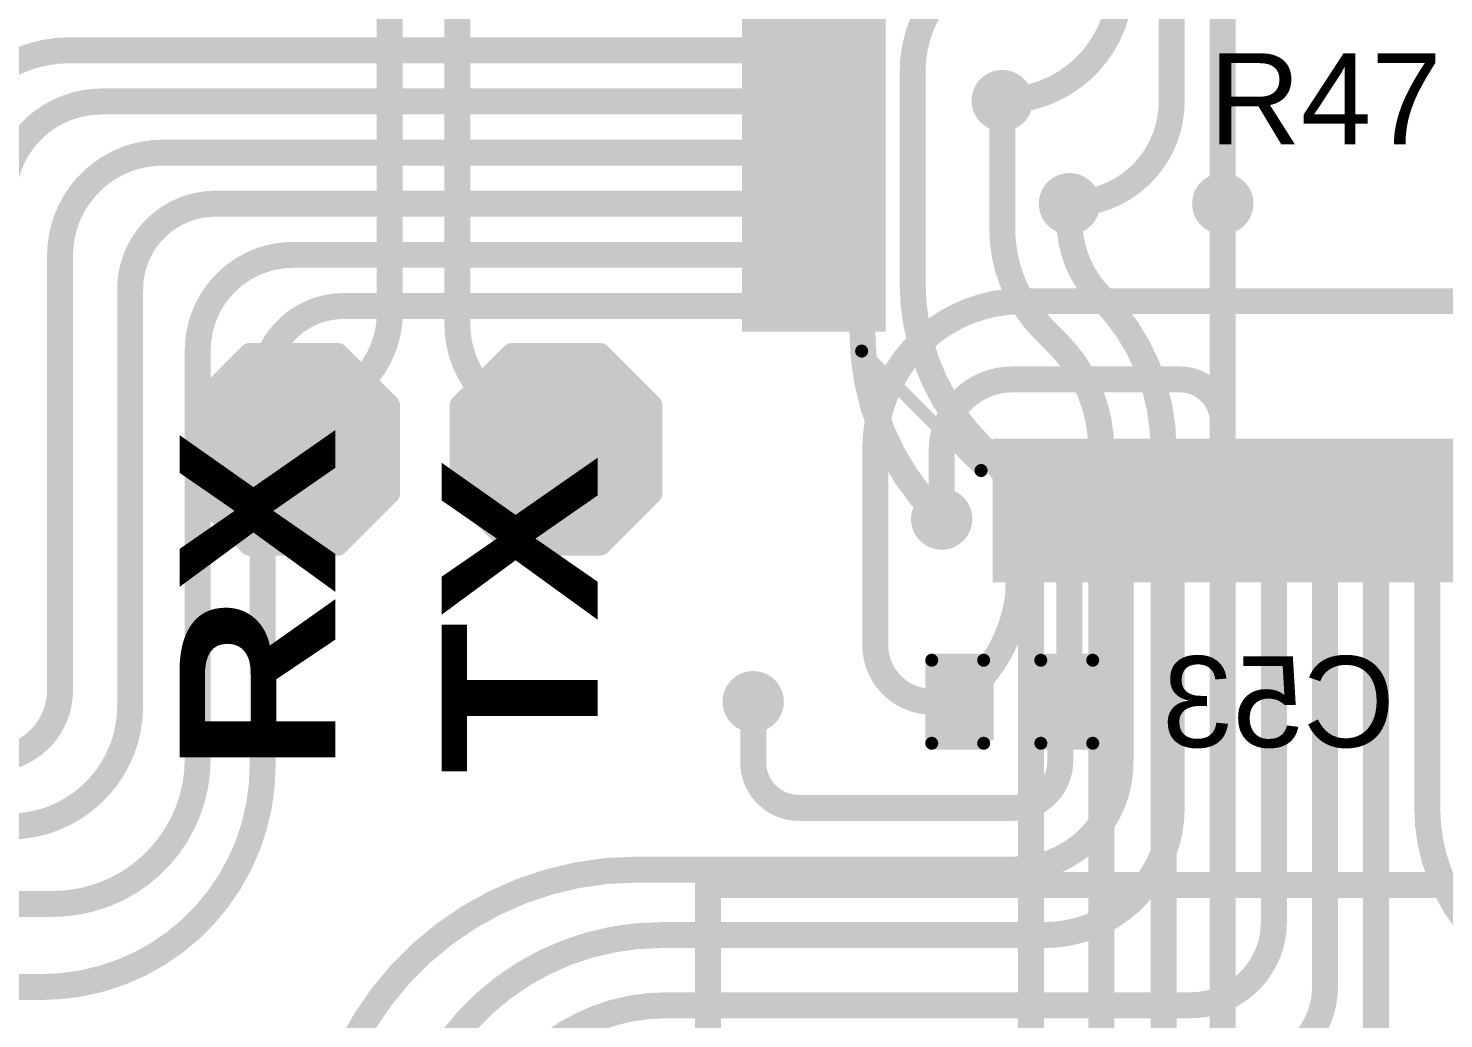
# Model space of a CAD drawing. Header units: inches. Extents: x 0 to 280, y 0 to 81.
# Drawn here: x 111.35 to 125.19, y 48.33 to 58.02 of the extents above; entities that cross this region are included whole.
import ezdxf

# ---------------------------------------------------------------- set-up
doc = ezdxf.new("R2010")
doc.units = ezdxf.units.IN
for name, color, linetype in [('Bottom Layer', 5, 'Continuous'), ('Bottom Overlay', 54, 'Continuous'), ('Bottom Paste', 16, 'Continuous'), ('Bottom Solder', 6, 'Continuous'), ('Top Layer', 1, 'Continuous'), ('Top Overlay', 2, 'Continuous'), ('Top Paste', 8, 'Continuous'), ('Top Solder', 216, 'Continuous'), ('Via Holes', 16, 'Continuous')]:
    doc.layers.add(name, color=color, linetype=linetype)
doc.styles.add('Arial', font='', dxfattribs={"height": 0.2})
doc.styles.add('Arial Black_Bold', font='', dxfattribs={"height": 0.2})
doc.styles.get('Arial').set_extended_font_data('Arial')
doc.styles.get('Arial Black_Bold').set_extended_font_data('Arial Black', bold=True)

# ---------------------------------------------------------------- blocks, each defined once
blk = doc.blocks.new('64_LQFP__10_10__B_1')
at = {"layer": 'Bottom Layer'}
for points in [[(-3.6, 6.35), (-3.6, 5.15), (-3.9, 5.15), (-3.9, 6.35)], [(-3.1, 6.35), (-3.1, 5.15), (-3.4, 5.15), (-3.4, 6.35)], [(-2.6, 6.35), (-2.6, 5.15), (-2.9, 5.15), (-2.9, 6.35)], [(-2.1, 6.35), (-2.1, 5.15), (-2.4, 5.15), (-2.4, 6.35)], [(-1.6, 6.35), (-1.6, 5.15), (-1.9, 5.15), (-1.9, 6.35)], [(-1.1, 6.35), (-1.1, 5.15), (-1.4, 5.15), (-1.4, 6.35)], [(-0.6, 6.35), (-0.6, 5.15), (-0.9, 5.15), (-0.9, 6.35)], [(-0.1, 6.35), (-0.1, 5.15), (-0.4, 5.15), (-0.4, 6.35)], [(0.4, 6.35), (0.4, 5.15), (0.1, 5.15), (0.1, 6.35)], [(0.9, 6.35), (0.9, 5.15), (0.6, 5.15), (0.6, 6.35)], [(1.4, 6.35), (1.4, 5.15), (1.1, 5.15), (1.1, 6.35)], [(1.9, 6.35), (1.9, 5.15), (1.6, 5.15), (1.6, 6.35)], [(2.4, 6.35), (2.4, 5.15), (2.1, 5.15), (2.1, 6.35)], [(2.9, 6.35), (2.9, 5.15), (2.6, 5.15), (2.6, 6.35)], [(3.4, 6.35), (3.4, 5.15), (3.1, 5.15), (3.1, 6.35)], [(3.9, 6.35), (3.9, 5.15), (3.6, 5.15), (3.6, 6.35)], [(-6.35, 3.9), (-5.15, 3.9), (-5.15, 3.6), (-6.35, 3.6)], [(5.15, 3.9), (6.35, 3.9), (6.35, 3.6), (5.15, 3.6)], [(-6.35, 3.4), (-5.15, 3.4), (-5.15, 3.1), (-6.35, 3.1)], [(5.15, 3.4), (6.35, 3.4), (6.35, 3.1), (5.15, 3.1)], [(-6.35, 2.9), (-5.15, 2.9), (-5.15, 2.6), (-6.35, 2.6)], [(5.15, 2.9), (6.35, 2.9), (6.35, 2.6), (5.15, 2.6)], [(-6.35, 2.4), (-5.15, 2.4), (-5.15, 2.1), (-6.35, 2.1)], [(5.15, 2.4), (6.35, 2.4), (6.35, 2.1), (5.15, 2.1)], [(-6.35, 1.9), (-5.15, 1.9), (-5.15, 1.6), (-6.35, 1.6)], [(5.15, 1.9), (6.35, 1.9), (6.35, 1.6), (5.15, 1.6)], [(-6.35, 1.4), (-5.15, 1.4), (-5.15, 1.1), (-6.35, 1.1)], [(5.15, 1.4), (6.35, 1.4), (6.35, 1.1), (5.15, 1.1)], [(-6.35, 0.9), (-5.15, 0.9), (-5.15, 0.6), (-6.35, 0.6)], [(5.15, 0.9), (6.35, 0.9), (6.35, 0.6), (5.15, 0.6)], [(-6.35, 0.4), (-5.15, 0.4), (-5.15, 0.1), (-6.35, 0.1)], [(5.15, 0.4), (6.35, 0.4), (6.35, 0.1), (5.15, 0.1)], [(-6.35, -0.1), (-5.15, -0.1), (-5.15, -0.4), (-6.35, -0.4)], [(5.15, -0.1), (6.35, -0.1), (6.35, -0.4), (5.15, -0.4)], [(-6.35, -0.6), (-5.15, -0.6), (-5.15, -0.9), (-6.35, -0.9)], [(5.15, -0.6), (6.35, -0.6), (6.35, -0.9), (5.15, -0.9)], [(-6.35, -1.1), (-5.15, -1.1), (-5.15, -1.4), (-6.35, -1.4)], [(5.15, -1.1), (6.35, -1.1), (6.35, -1.4), (5.15, -1.4)], [(-6.35, -1.6), (-5.15, -1.6), (-5.15, -1.9), (-6.35, -1.9)], [(5.15, -1.6), (6.35, -1.6), (6.35, -1.9), (5.15, -1.9)], [(-6.35, -2.1), (-5.15, -2.1), (-5.15, -2.4), (-6.35, -2.4)], [(5.15, -2.1), (6.35, -2.1), (6.35, -2.4), (5.15, -2.4)], [(-6.35, -2.6), (-5.15, -2.6), (-5.15, -2.9), (-6.35, -2.9)], [(5.15, -2.6), (6.35, -2.6), (6.35, -2.9), (5.15, -2.9)], [(-6.35, -3.1), (-5.15, -3.1), (-5.15, -3.4), (-6.35, -3.4)], [(5.15, -3.1), (6.35, -3.1), (6.35, -3.4), (5.15, -3.4)], [(-6.35, -3.6), (-5.15, -3.6), (-5.15, -3.9), (-6.35, -3.9)], [(5.15, -3.6), (6.35, -3.6), (6.35, -3.9), (5.15, -3.9)], [(-3.9, -6.35), (-3.9, -5.15), (-3.6, -5.15), (-3.6, -6.35)], [(-3.4, -6.35), (-3.4, -5.15), (-3.1, -5.15), (-3.1, -6.35)], [(-2.9, -6.35), (-2.9, -5.15), (-2.6, -5.15), (-2.6, -6.35)], [(-2.4, -6.35), (-2.4, -5.15), (-2.1, -5.15), (-2.1, -6.35)], [(-1.9, -6.35), (-1.9, -5.15), (-1.6, -5.15), (-1.6, -6.35)], [(-1.4, -6.35), (-1.4, -5.15), (-1.1, -5.15), (-1.1, -6.35)], [(-0.9, -6.35), (-0.9, -5.15), (-0.6, -5.15), (-0.6, -6.35)], [(-0.4, -6.35), (-0.4, -5.15), (-0.1, -5.15), (-0.1, -6.35)], [(0.1, -6.35), (0.1, -5.15), (0.4, -5.15), (0.4, -6.35)], [(0.6, -6.35), (0.6, -5.15), (0.9, -5.15), (0.9, -6.35)], [(1.1, -6.35), (1.1, -5.15), (1.4, -5.15), (1.4, -6.35)], [(1.6, -6.35), (1.6, -5.15), (1.9, -5.15), (1.9, -6.35)], [(2.1, -6.35), (2.1, -5.15), (2.4, -5.15), (2.4, -6.35)], [(2.6, -6.35), (2.6, -5.15), (2.9, -5.15), (2.9, -6.35)], [(3.1, -6.35), (3.1, -5.15), (3.4, -5.15), (3.4, -6.35)], [(3.6, -6.35), (3.6, -5.15), (3.9, -5.15), (3.9, -6.35)]]:
    blk.add_hatch(color=5, dxfattribs=at).paths.add_polyline_path(points)
at = {"layer": 'Bottom Overlay'}
blk.add_hatch(color=54, dxfattribs=at).paths.add_polyline_path([(-5.055, -3.962), (-4.75, -3.962), (-4.75, -3.531), (-5.055, -3.531)])
at = {"layer": 'Bottom Paste'}
for points in [[(-3.6, 6.35), (-3.6, 5.15), (-3.9, 5.15), (-3.9, 6.35)], [(-3.1, 6.35), (-3.1, 5.15), (-3.4, 5.15), (-3.4, 6.35)], [(-2.6, 6.35), (-2.6, 5.15), (-2.9, 5.15), (-2.9, 6.35)], [(-2.1, 6.35), (-2.1, 5.15), (-2.4, 5.15), (-2.4, 6.35)], [(-1.6, 6.35), (-1.6, 5.15), (-1.9, 5.15), (-1.9, 6.35)], [(-1.1, 6.35), (-1.1, 5.15), (-1.4, 5.15), (-1.4, 6.35)], [(-0.6, 6.35), (-0.6, 5.15), (-0.9, 5.15), (-0.9, 6.35)], [(-0.1, 6.35), (-0.1, 5.15), (-0.4, 5.15), (-0.4, 6.35)], [(0.4, 6.35), (0.4, 5.15), (0.1, 5.15), (0.1, 6.35)], [(0.9, 6.35), (0.9, 5.15), (0.6, 5.15), (0.6, 6.35)], [(1.4, 6.35), (1.4, 5.15), (1.1, 5.15), (1.1, 6.35)], [(1.9, 6.35), (1.9, 5.15), (1.6, 5.15), (1.6, 6.35)], [(2.4, 6.35), (2.4, 5.15), (2.1, 5.15), (2.1, 6.35)], [(2.9, 6.35), (2.9, 5.15), (2.6, 5.15), (2.6, 6.35)], [(3.4, 6.35), (3.4, 5.15), (3.1, 5.15), (3.1, 6.35)], [(3.9, 6.35), (3.9, 5.15), (3.6, 5.15), (3.6, 6.35)], [(-6.35, 3.9), (-5.15, 3.9), (-5.15, 3.6), (-6.35, 3.6)], [(5.15, 3.9), (6.35, 3.9), (6.35, 3.6), (5.15, 3.6)], [(-6.35, 3.4), (-5.15, 3.4), (-5.15, 3.1), (-6.35, 3.1)], [(5.15, 3.4), (6.35, 3.4), (6.35, 3.1), (5.15, 3.1)], [(-6.35, 2.9), (-5.15, 2.9), (-5.15, 2.6), (-6.35, 2.6)], [(5.15, 2.9), (6.35, 2.9), (6.35, 2.6), (5.15, 2.6)], [(-6.35, 2.4), (-5.15, 2.4), (-5.15, 2.1), (-6.35, 2.1)], [(5.15, 2.4), (6.35, 2.4), (6.35, 2.1), (5.15, 2.1)], [(-6.35, 1.9), (-5.15, 1.9), (-5.15, 1.6), (-6.35, 1.6)], [(5.15, 1.9), (6.35, 1.9), (6.35, 1.6), (5.15, 1.6)], [(-6.35, 1.4), (-5.15, 1.4), (-5.15, 1.1), (-6.35, 1.1)], [(5.15, 1.4), (6.35, 1.4), (6.35, 1.1), (5.15, 1.1)], [(-6.35, 0.9), (-5.15, 0.9), (-5.15, 0.6), (-6.35, 0.6)], [(5.15, 0.9), (6.35, 0.9), (6.35, 0.6), (5.15, 0.6)], [(-6.35, 0.4), (-5.15, 0.4), (-5.15, 0.1), (-6.35, 0.1)], [(5.15, 0.4), (6.35, 0.4), (6.35, 0.1), (5.15, 0.1)], [(-6.35, -0.1), (-5.15, -0.1), (-5.15, -0.4), (-6.35, -0.4)], [(5.15, -0.1), (6.35, -0.1), (6.35, -0.4), (5.15, -0.4)], [(-6.35, -0.6), (-5.15, -0.6), (-5.15, -0.9), (-6.35, -0.9)], [(5.15, -0.6), (6.35, -0.6), (6.35, -0.9), (5.15, -0.9)], [(-6.35, -1.1), (-5.15, -1.1), (-5.15, -1.4), (-6.35, -1.4)], [(5.15, -1.1), (6.35, -1.1), (6.35, -1.4), (5.15, -1.4)], [(-6.35, -1.6), (-5.15, -1.6), (-5.15, -1.9), (-6.35, -1.9)], [(5.15, -1.6), (6.35, -1.6), (6.35, -1.9), (5.15, -1.9)], [(-6.35, -2.1), (-5.15, -2.1), (-5.15, -2.4), (-6.35, -2.4)], [(5.15, -2.1), (6.35, -2.1), (6.35, -2.4), (5.15, -2.4)], [(-6.35, -2.6), (-5.15, -2.6), (-5.15, -2.9), (-6.35, -2.9)], [(5.15, -2.6), (6.35, -2.6), (6.35, -2.9), (5.15, -2.9)], [(-6.35, -3.1), (-5.15, -3.1), (-5.15, -3.4), (-6.35, -3.4)], [(5.15, -3.1), (6.35, -3.1), (6.35, -3.4), (5.15, -3.4)], [(-6.35, -3.6), (-5.15, -3.6), (-5.15, -3.9), (-6.35, -3.9)], [(5.15, -3.6), (6.35, -3.6), (6.35, -3.9), (5.15, -3.9)], [(-3.9, -6.35), (-3.9, -5.15), (-3.6, -5.15), (-3.6, -6.35)], [(-3.4, -6.35), (-3.4, -5.15), (-3.1, -5.15), (-3.1, -6.35)], [(-2.9, -6.35), (-2.9, -5.15), (-2.6, -5.15), (-2.6, -6.35)], [(-2.4, -6.35), (-2.4, -5.15), (-2.1, -5.15), (-2.1, -6.35)], [(-1.9, -6.35), (-1.9, -5.15), (-1.6, -5.15), (-1.6, -6.35)], [(-1.4, -6.35), (-1.4, -5.15), (-1.1, -5.15), (-1.1, -6.35)], [(-0.9, -6.35), (-0.9, -5.15), (-0.6, -5.15), (-0.6, -6.35)], [(-0.4, -6.35), (-0.4, -5.15), (-0.1, -5.15), (-0.1, -6.35)], [(0.1, -6.35), (0.1, -5.15), (0.4, -5.15), (0.4, -6.35)], [(0.6, -6.35), (0.6, -5.15), (0.9, -5.15), (0.9, -6.35)], [(1.1, -6.35), (1.1, -5.15), (1.4, -5.15), (1.4, -6.35)], [(1.6, -6.35), (1.6, -5.15), (1.9, -5.15), (1.9, -6.35)], [(2.1, -6.35), (2.1, -5.15), (2.4, -5.15), (2.4, -6.35)], [(2.6, -6.35), (2.6, -5.15), (2.9, -5.15), (2.9, -6.35)], [(3.1, -6.35), (3.1, -5.15), (3.4, -5.15), (3.4, -6.35)], [(3.6, -6.35), (3.6, -5.15), (3.9, -5.15), (3.9, -6.35)]]:
    blk.add_hatch(color=16, dxfattribs=at).paths.add_polyline_path(points)
at = {"layer": 'Bottom Solder'}
for points in [[(-3.498, 6.452), (-3.498, 5.048), (-4.002, 5.048), (-4.002, 6.452)], [(-2.998, 6.452), (-2.998, 5.048), (-3.502, 5.048), (-3.502, 6.452)], [(-2.498, 6.452), (-2.498, 5.048), (-3.002, 5.048), (-3.002, 6.452)], [(-1.998, 6.452), (-1.998, 5.048), (-2.502, 5.048), (-2.502, 6.452)], [(-1.498, 6.452), (-1.498, 5.048), (-2.002, 5.048), (-2.002, 6.452)], [(-0.998, 6.452), (-0.998, 5.048), (-1.502, 5.048), (-1.502, 6.452)], [(-0.498, 6.452), (-0.498, 5.048), (-1.002, 5.048), (-1.002, 6.452)], [(0.002, 6.452), (0.002, 5.048), (-0.502, 5.048), (-0.502, 6.452)], [(0.502, 6.452), (0.502, 5.048), (-0.002, 5.048), (-0.002, 6.452)], [(1.002, 6.452), (1.002, 5.048), (0.498, 5.048), (0.498, 6.452)], [(1.502, 6.452), (1.502, 5.048), (0.998, 5.048), (0.998, 6.452)], [(2.002, 6.452), (2.002, 5.048), (1.498, 5.048), (1.498, 6.452)], [(2.502, 6.452), (2.502, 5.048), (1.998, 5.048), (1.998, 6.452)], [(3.002, 6.452), (3.002, 5.048), (2.498, 5.048), (2.498, 6.452)], [(3.502, 6.452), (3.502, 5.048), (2.998, 5.048), (2.998, 6.452)], [(4.002, 6.452), (4.002, 5.048), (3.498, 5.048), (3.498, 6.452)], [(-6.452, 4.002), (-5.048, 4.002), (-5.048, 3.498), (-6.452, 3.498)], [(5.048, 4.002), (6.452, 4.002), (6.452, 3.498), (5.048, 3.498)], [(-6.452, 3.502), (-5.048, 3.502), (-5.048, 2.998), (-6.452, 2.998)], [(5.048, 3.502), (6.452, 3.502), (6.452, 2.998), (5.048, 2.998)], [(-6.452, 3.002), (-5.048, 3.002), (-5.048, 2.498), (-6.452, 2.498)], [(5.048, 3.002), (6.452, 3.002), (6.452, 2.498), (5.048, 2.498)], [(-6.452, 2.502), (-5.048, 2.502), (-5.048, 1.998), (-6.452, 1.998)], [(5.048, 2.502), (6.452, 2.502), (6.452, 1.998), (5.048, 1.998)], [(-6.452, 2.002), (-5.048, 2.002), (-5.048, 1.498), (-6.452, 1.498)], [(5.048, 2.002), (6.452, 2.002), (6.452, 1.498), (5.048, 1.498)], [(-6.452, 1.502), (-5.048, 1.502), (-5.048, 0.998), (-6.452, 0.998)], [(5.048, 1.502), (6.452, 1.502), (6.452, 0.998), (5.048, 0.998)], [(-6.452, 1.002), (-5.048, 1.002), (-5.048, 0.498), (-6.452, 0.498)], [(5.048, 1.002), (6.452, 1.002), (6.452, 0.498), (5.048, 0.498)], [(-6.452, 0.502), (-5.048, 0.502), (-5.048, -0.002), (-6.452, -0.002)], [(5.048, 0.502), (6.452, 0.502), (6.452, -0.002), (5.048, -0.002)], [(-6.452, 0.002), (-5.048, 0.002), (-5.048, -0.502), (-6.452, -0.502)], [(5.048, 0.002), (6.452, 0.002), (6.452, -0.502), (5.048, -0.502)], [(-6.452, -0.498), (-5.048, -0.498), (-5.048, -1.002), (-6.452, -1.002)], [(5.048, -0.498), (6.452, -0.498), (6.452, -1.002), (5.048, -1.002)], [(-6.452, -0.998), (-5.048, -0.998), (-5.048, -1.502), (-6.452, -1.502)], [(5.048, -0.998), (6.452, -0.998), (6.452, -1.502), (5.048, -1.502)], [(-6.452, -1.498), (-5.048, -1.498), (-5.048, -2.002), (-6.452, -2.002)], [(5.048, -1.498), (6.452, -1.498), (6.452, -2.002), (5.048, -2.002)], [(-6.452, -1.998), (-5.048, -1.998), (-5.048, -2.502), (-6.452, -2.502)], [(5.048, -1.998), (6.452, -1.998), (6.452, -2.502), (5.048, -2.502)], [(-6.452, -2.498), (-5.048, -2.498), (-5.048, -3.002), (-6.452, -3.002)], [(5.048, -2.498), (6.452, -2.498), (6.452, -3.002), (5.048, -3.002)], [(-6.452, -2.998), (-5.048, -2.998), (-5.048, -3.502), (-6.452, -3.502)], [(5.048, -2.998), (6.452, -2.998), (6.452, -3.502), (5.048, -3.502)], [(-6.452, -3.498), (-5.048, -3.498), (-5.048, -4.002), (-6.452, -4.002)], [(5.048, -3.498), (6.452, -3.498), (6.452, -4.002), (5.048, -4.002)], [(-4.002, -6.452), (-4.002, -5.048), (-3.498, -5.048), (-3.498, -6.452)], [(-3.502, -6.452), (-3.502, -5.048), (-2.998, -5.048), (-2.998, -6.452)], [(-3.002, -6.452), (-3.002, -5.048), (-2.498, -5.048), (-2.498, -6.452)], [(-2.502, -6.452), (-2.502, -5.048), (-1.998, -5.048), (-1.998, -6.452)], [(-2.002, -6.452), (-2.002, -5.048), (-1.498, -5.048), (-1.498, -6.452)], [(-1.502, -6.452), (-1.502, -5.048), (-0.998, -5.048), (-0.998, -6.452)], [(-1.002, -6.452), (-1.002, -5.048), (-0.498, -5.048), (-0.498, -6.452)], [(-0.502, -6.452), (-0.502, -5.048), (0.002, -5.048), (0.002, -6.452)], [(-0.002, -6.452), (-0.002, -5.048), (0.502, -5.048), (0.502, -6.452)], [(0.498, -6.452), (0.498, -5.048), (1.002, -5.048), (1.002, -6.452)], [(0.998, -6.452), (0.998, -5.048), (1.502, -5.048), (1.502, -6.452)], [(1.498, -6.452), (1.498, -5.048), (2.002, -5.048), (2.002, -6.452)], [(1.998, -6.452), (1.998, -5.048), (2.502, -5.048), (2.502, -6.452)], [(2.498, -6.452), (2.498, -5.048), (3.002, -5.048), (3.002, -6.452)], [(2.998, -6.452), (2.998, -5.048), (3.502, -5.048), (3.502, -6.452)], [(3.498, -6.452), (3.498, -5.048), (4.002, -5.048), (4.002, -6.452)]]:
    blk.add_hatch(color=6, dxfattribs=at).paths.add_polyline_path(points)
at = {"layer": 'Bottom Overlay', "const_width": 0.127}
for points in [[(-4.115, 5.359), (-5.283, 4.191)], [(5.283, 4.191), (4.115, 5.359)], [(-6.629, -3.632), (-6.629, -3.886)], [(-6.502, -3.759), (-6.629, -3.632)], [(-6.502, -3.759), (-6.629, -3.886)], [(-4.115, -5.359), (-5.283, -4.191)], [(5.283, -4.191), (4.115, -5.359)]]:
    blk.add_lwpolyline(points, dxfattribs=at)
at = {"layer": 'Bottom Overlay', "const_width": 0.0635}
for points in [[(-4.147, 5.359, 1), (-4.083, 5.359, 1)], [(4.083, 5.359, 1), (4.147, 5.359, 1)], [(-5.315, 4.191, 1), (-5.251, 4.191, 1)], [(5.251, 4.191, 1), (5.315, 4.191, 1)], [(-6.661, -3.632, 1), (-6.598, -3.632, 1)], [(-6.661, -3.632, 1), (-6.598, -3.632, 1)], [(-6.534, -3.759, 1), (-6.471, -3.759, 1)], [(-6.534, -3.759, 1), (-6.471, -3.759, 1)], [(-6.661, -3.886, 1), (-6.598, -3.886, 1)], [(-6.661, -3.886, 1), (-6.598, -3.886, 1)], [(-5.315, -4.191, 1), (-5.251, -4.191, 1)], [(5.251, -4.191, 1), (5.315, -4.191, 1)], [(-4.147, -5.359, 1), (-4.083, -5.359, 1)], [(4.083, -5.359, 1), (4.147, -5.359, 1)]]:
    blk.add_lwpolyline(points, format="xyb", close=True, dxfattribs=at)
blk = doc.blocks.new('T__________109')
at = {"layer": 'Top Layer'}
blk.add_hatch(color=1, dxfattribs=at).paths.add_polyline_path([(0.381, 0.762), (-0.381, 0.762), (-0.762, 0.381), (-0.762, -0.381), (-0.381, -0.762), (0.381, -0.762), (0.762, -0.381), (0.762, 0.381)])
at = {"layer": 'Top Paste'}
blk.add_hatch(color=8, dxfattribs=at).paths.add_polyline_path([(0.381, 0.762), (-0.381, 0.762), (-0.762, 0.381), (-0.762, -0.381), (-0.381, -0.762), (0.381, -0.762), (0.762, -0.381), (0.762, 0.381)])
at = {"layer": 'Top Solder'}
blk.add_hatch(color=216, dxfattribs=at).paths.add_polyline_path([(0.432, 0.864), (-0.432, 0.864), (-0.864, 0.432), (-0.864, -0.432), (-0.432, -0.864), (0.432, -0.864), (0.864, -0.432), (0.864, 0.432)])
at = {"layer": 'Top Overlay', "const_width": 0.2}
for points in [[(-0.432, 0.94), (-0.94, 0.432)], [(-0.432, 0.94), (0.432, 0.94)], [(0.432, 0.94), (0.94, 0.432)], [(-0.94, 0.432), (-0.94, -0.432)], [(0.94, 0.432), (0.94, -0.432)], [(-0.94, -0.432), (-0.432, -0.94)], [(0.94, -0.432), (0.432, -0.94)], [(-0.432, -0.94), (0.432, -0.94)]]:
    blk.add_lwpolyline(points, dxfattribs=at)
at = {"layer": 'Top Overlay', "const_width": 0.1}
for points in [[(-0.482, 0.94, 1), (-0.382, 0.94, 1)], [(-0.482, 0.94, 1), (-0.382, 0.94, 1)], [(0.382, 0.94, 1), (0.482, 0.94, 1)], [(0.382, 0.94, 1), (0.482, 0.94, 1)], [(-0.99, 0.432, 1), (-0.89, 0.432, 1)], [(-0.99, 0.432, 1), (-0.89, 0.432, 1)], [(0.89, 0.432, 1), (0.99, 0.432, 1)], [(0.89, 0.432, 1), (0.99, 0.432, 1)], [(-0.99, -0.432, 1), (-0.89, -0.432, 1)], [(-0.99, -0.432, 1), (-0.89, -0.432, 1)], [(0.89, -0.432, 1), (0.99, -0.432, 1)], [(0.89, -0.432, 1), (0.99, -0.432, 1)], [(-0.482, -0.94, 1), (-0.382, -0.94, 1)], [(-0.482, -0.94, 1), (-0.382, -0.94, 1)], [(0.382, -0.94, 1), (0.482, -0.94, 1)], [(0.382, -0.94, 1), (0.482, -0.94, 1)]]:
    blk.add_lwpolyline(points, format="xyb", close=True, dxfattribs=at)
blk = doc.blocks.new('T__________110')
at = {"layer": 'Top Layer'}
blk.add_hatch(color=1, dxfattribs=at).paths.add_polyline_path([(0.381, 0.762), (-0.381, 0.762), (-0.762, 0.381), (-0.762, -0.381), (-0.381, -0.762), (0.381, -0.762), (0.762, -0.381), (0.762, 0.381)])
at = {"layer": 'Top Paste'}
blk.add_hatch(color=8, dxfattribs=at).paths.add_polyline_path([(0.381, 0.762), (-0.381, 0.762), (-0.762, 0.381), (-0.762, -0.381), (-0.381, -0.762), (0.381, -0.762), (0.762, -0.381), (0.762, 0.381)])
at = {"layer": 'Top Solder'}
blk.add_hatch(color=216, dxfattribs=at).paths.add_polyline_path([(0.432, 0.864), (-0.432, 0.864), (-0.864, 0.432), (-0.864, -0.432), (-0.432, -0.864), (0.432, -0.864), (0.864, -0.432), (0.864, 0.432)])
at = {"layer": 'Top Overlay', "const_width": 0.2}
for points in [[(-0.432, 0.94), (-0.94, 0.432)], [(-0.432, 0.94), (0.432, 0.94)], [(0.432, 0.94), (0.94, 0.432)], [(-0.94, 0.432), (-0.94, -0.432)], [(0.94, 0.432), (0.94, -0.432)], [(-0.94, -0.432), (-0.432, -0.94)], [(0.94, -0.432), (0.432, -0.94)], [(-0.432, -0.94), (0.432, -0.94)]]:
    blk.add_lwpolyline(points, dxfattribs=at)
at = {"layer": 'Top Overlay', "const_width": 0.1}
for points in [[(-0.482, 0.94, 1), (-0.382, 0.94, 1)], [(-0.482, 0.94, 1), (-0.382, 0.94, 1)], [(0.382, 0.94, 1), (0.482, 0.94, 1)], [(0.382, 0.94, 1), (0.482, 0.94, 1)], [(-0.99, 0.432, 1), (-0.89, 0.432, 1)], [(-0.99, 0.432, 1), (-0.89, 0.432, 1)], [(0.89, 0.432, 1), (0.99, 0.432, 1)], [(0.89, 0.432, 1), (0.99, 0.432, 1)], [(-0.99, -0.432, 1), (-0.89, -0.432, 1)], [(-0.99, -0.432, 1), (-0.89, -0.432, 1)], [(0.89, -0.432, 1), (0.99, -0.432, 1)], [(0.89, -0.432, 1), (0.99, -0.432, 1)], [(-0.482, -0.94, 1), (-0.382, -0.94, 1)], [(-0.482, -0.94, 1), (-0.382, -0.94, 1)], [(0.382, -0.94, 1), (0.482, -0.94, 1)], [(0.382, -0.94, 1), (0.482, -0.94, 1)]]:
    blk.add_lwpolyline(points, format="xyb", close=True, dxfattribs=at)
blk = doc.blocks.new('____0402_B_124')
at = {"layer": 'Bottom Layer'}
for points in [[(-0.241, 0.317), (-0.241, -0.318), (-0.699, -0.318), (-0.699, 0.317)], [(0.699, 0.317), (0.699, -0.318), (0.241, -0.318), (0.241, 0.317)]]:
    blk.add_hatch(color=5, dxfattribs=at).paths.add_polyline_path(points)
at = {"layer": 'Bottom Paste'}
for points in [[(-0.241, 0.317), (-0.241, -0.318), (-0.699, -0.318), (-0.699, 0.317)], [(0.699, 0.317), (0.699, -0.318), (0.241, -0.318), (0.241, 0.317)]]:
    blk.add_hatch(color=16, dxfattribs=at).paths.add_polyline_path(points)
at = {"layer": 'Bottom Solder'}
for points in [[(-0.181, 0.377), (-0.181, -0.377), (-0.758, -0.377), (-0.758, 0.377)], [(0.758, 0.377), (0.758, -0.377), (0.181, -0.377), (0.181, 0.377)]]:
    blk.add_hatch(color=6, dxfattribs=at).paths.add_polyline_path(points)
at = {"layer": 'Bottom Overlay', "const_width": 0.127}
for points in [[(-0.787, -0.406), (-0.787, 0.406)], [(-0.787, 0.406), (-0.279, 0.406)], [(0.279, 0.406), (0.787, 0.406)], [(0.787, -0.406), (0.787, 0.406)], [(-0.787, -0.406), (-0.279, -0.406)], [(0.279, -0.406), (0.787, -0.406)]]:
    blk.add_lwpolyline(points, dxfattribs=at)
at = {"layer": 'Bottom Overlay', "const_width": 0.0635}
for points in [[(-0.819, 0.406, 1), (-0.756, 0.406, 1)], [(-0.819, 0.406, 1), (-0.756, 0.406, 1)], [(-0.311, 0.406, 1), (-0.248, 0.406, 1)], [(0.248, 0.406, 1), (0.311, 0.406, 1)], [(0.756, 0.406, 1), (0.819, 0.406, 1)], [(0.756, 0.406, 1), (0.819, 0.406, 1)], [(-0.819, -0.406, 1), (-0.756, -0.406, 1)], [(-0.819, -0.406, 1), (-0.756, -0.406, 1)], [(-0.311, -0.406, 1), (-0.248, -0.406, 1)], [(0.248, -0.406, 1), (0.311, -0.406, 1)], [(0.756, -0.406, 1), (0.819, -0.406, 1)], [(0.756, -0.406, 1), (0.819, -0.406, 1)]]:
    blk.add_lwpolyline(points, format="xyb", close=True, dxfattribs=at)

msp = doc.modelspace()

# ---------------------------------------------------------------- hatches: boundary and pattern name
at = {"layer": 'Bottom Layer'}
h = msp.add_hatch(color=5, dxfattribs=at)
edge = h.paths.add_edge_path()
edge.add_arc((120.875, 57.309), 0.3, 0, 360)
h = msp.add_hatch(color=5, dxfattribs=at)
edge = h.paths.add_edge_path()
edge.add_arc((121.533, 56.301), 0.3, 0, 360)
h = msp.add_hatch(color=5, dxfattribs=at)
edge = h.paths.add_edge_path()
edge.add_arc((123.033, 56.301), 0.3, 0, 360)
h = msp.add_hatch(color=5, dxfattribs=at)
edge = h.paths.add_edge_path()
edge.add_arc((120.283, 53.218), 0.3, 0, 360)
h = msp.add_hatch(color=5, dxfattribs=at)
edge = h.paths.add_edge_path()
edge.add_arc((118.439, 51.431), 0.3, 0, 360)
at = {"layer": 'Top Layer'}
h = msp.add_hatch(color=1, dxfattribs=at)
edge = h.paths.add_edge_path()
edge.add_arc((120.875, 57.309), 0.3, 0, 360)
h = msp.add_hatch(color=1, dxfattribs=at)
edge = h.paths.add_edge_path()
edge.add_arc((121.533, 56.301), 0.3, 0, 360)
h = msp.add_hatch(color=1, dxfattribs=at)
edge = h.paths.add_edge_path()
edge.add_arc((123.033, 56.301), 0.3, 0, 360)
h = msp.add_hatch(color=1, dxfattribs=at)
edge = h.paths.add_edge_path()
edge.add_arc((120.283, 53.218), 0.3, 0, 360)
h = msp.add_hatch(color=1, dxfattribs=at)
edge = h.paths.add_edge_path()
edge.add_arc((118.439, 51.431), 0.3, 0, 360)
at = {"layer": 'Via Holes'}
h = msp.add_hatch(color=7, dxfattribs=at)
edge = h.paths.add_edge_path()
edge.add_arc((120.875, 57.309), 0.15, 0, 360)
h = msp.add_hatch(color=7, dxfattribs=at)
edge = h.paths.add_edge_path()
edge.add_arc((121.533, 56.301), 0.15, 0, 360)
h = msp.add_hatch(color=7, dxfattribs=at)
edge = h.paths.add_edge_path()
edge.add_arc((123.033, 56.301), 0.15, 0, 360)
h = msp.add_hatch(color=7, dxfattribs=at)
edge = h.paths.add_edge_path()
edge.add_arc((120.283, 53.218), 0.15, 0, 360)
h = msp.add_hatch(color=7, dxfattribs=at)
edge = h.paths.add_edge_path()
edge.add_arc((118.439, 51.431), 0.15, 0, 360)

# ---------------------------------------------------------------- linework, layer by layer
at = {"layer": 'Bottom Layer', "const_width": 0.254}
for points in [[(122.533, 57.301), (122.533, 64.801)], [(123.033, 56.301), (123.033, 64.801)], [(111.749, 57.801), (119.033, 57.801)], [(112.066, 57.301), (119.033, 57.301)], [(112.665, 56.801), (119.033, 56.801)], [(113.179, 56.301), (119.033, 56.301)], [(111.658, 51.544), (111.658, 55.795)], [(113.94, 55.801), (119.033, 55.801)], [(112.344, 51.389), (112.344, 55.466)], [(114.435, 55.301), (119.033, 55.301)], [(121.071, 55.348), (127.533, 55.348)], [(113.005, 50.871), (113.005, 54.866)], [(120.973, 54.583), (122.613, 54.583)], [(113.64, 50.805), (113.64, 54.506)], [(123.033, 53.301), (123.033, 54.164)], [(119.633, 51.986), (119.633, 53.909)], [(120.283, 53.218), (120.283, 53.893)], [(121.033, 53.301), (121.037, 52.828)], [(121.533, 51.547), (121.533, 53.301)], [(122.033, 50.839), (122.033, 53.301)], [(122.533, 50.393), (122.533, 53.301)], [(123.533, 49.276), (123.533, 53.301)], [(124.033, 48.646), (124.033, 53.301)], [(124.533, 48.2), (124.533, 53.301)], [(125.033, 50.391), (125.033, 53.301)], [(121.033, 52.476), (121.037, 52.828)], [(120.503, 51.431), (120.605, 51.59)], [(120.605, 51.59), (120.605, 51.59)], [(118.439, 50.839), (118.439, 51.431)], [(120.187, 51.431), (120.503, 51.431)], [(121.443, 50.852), (121.443, 51.431)], [(118.885, 50.393), (120.984, 50.393)], [(117.303, 49.79), (120.984, 49.79)], [(63.246, 49.454), (111.587, 49.454)], [(117.536, 49.149), (121.289, 49.149)], [(91.211, 48.641), (111.475, 48.641)], [(117.587, 48.463), (122.72, 48.463)]]:
    msp.add_lwpolyline(points, dxfattribs=at)
for points in [[(122.033, 58.467, -0.414214), (120.875, 57.309)], [(110.49, 56.543, -0.414214), (111.749, 57.801)], [(111.1, 56.335, -0.414214), (112.066, 57.301)], [(122.533, 57.301, -0.414214), (121.533, 56.301)], [(111.658, 55.795, -0.414214), (112.665, 56.801)], [(112.344, 55.466, -0.414214), (113.179, 56.301)], [(113.005, 54.866, -0.414214), (113.94, 55.801)], [(113.64, 54.506, -0.414214), (114.435, 55.301)], [(119.633, 53.909, -0.414214), (121.071, 55.348)], [(120.283, 53.893, -0.414214), (120.973, 54.583)], [(122.613, 54.583, -0.414214), (123.033, 54.164)], [(121.033, 52.476, -0.163434), (120.605, 51.59)], [(120.187, 51.431, -0.414214), (119.633, 51.986)], [(111.658, 51.544, -0.414214), (110.985, 50.87)], [(121.533, 51.547, -0.414214), (121.417, 51.431)], [(112.344, 51.389, -0.414214), (111.166, 50.211)], [(113.005, 50.871, -0.414214), (111.587, 49.454)], [(118.885, 50.393, -0.414214), (118.439, 50.839)], [(121.443, 50.852, -0.414214), (120.984, 50.393)], [(122.033, 50.839, -0.414214), (120.984, 49.79)], [(113.64, 50.805, -0.414214), (111.475, 48.641)], [(122.533, 50.393, -0.414214), (121.289, 49.149)], [(126.834, 48.59, -0.414214), (125.033, 50.391)], [(114.17, 46.657, -0.414214), (117.303, 49.79)], [(123.533, 49.276, -0.414214), (122.72, 48.463)], [(114.97, 46.583, -0.414214), (117.536, 49.149)], [(124.033, 48.646, -0.414214), (123.215, 47.828)], [(115.711, 46.588, -0.414214), (117.587, 48.463)]]:
    msp.add_lwpolyline(points, format="xyb", dxfattribs=at)
at = {"layer": 'Bottom Layer', "const_width": 0.127}
for points in [[(111.685, 57.801, 1), (111.812, 57.801, 1)], [(111.685, 57.801, 1), (111.812, 57.801, 1)], [(118.969, 57.801, 1), (119.096, 57.801, 1)], [(112.002, 57.301, 1), (112.129, 57.301, 1)], [(112.002, 57.301, 1), (112.129, 57.301, 1)], [(118.969, 57.301, 1), (119.096, 57.301, 1)], [(120.812, 57.309, 1), (120.939, 57.309, 1)], [(122.469, 57.301, 1), (122.596, 57.301, 1)], [(122.469, 57.301, 1), (122.596, 57.301, 1)], [(112.602, 56.801, 1), (112.729, 56.801, 1)], [(112.602, 56.801, 1), (112.729, 56.801, 1)], [(118.969, 56.801, 1), (119.096, 56.801, 1)], [(113.116, 56.301, 1), (113.243, 56.301, 1)], [(113.116, 56.301, 1), (113.243, 56.301, 1)], [(118.969, 56.301, 1), (119.096, 56.301, 1)], [(121.469, 56.301, 1), (121.596, 56.301, 1)], [(122.969, 56.301, 1), (123.096, 56.301, 1)], [(111.595, 55.795, 1), (111.722, 55.795, 1)], [(111.595, 55.795, 1), (111.722, 55.795, 1)], [(113.877, 55.801, 1), (114.004, 55.801, 1)], [(113.877, 55.801, 1), (114.004, 55.801, 1)], [(118.969, 55.801, 1), (119.096, 55.801, 1)], [(112.281, 55.466, 1), (112.408, 55.466, 1)], [(112.281, 55.466, 1), (112.408, 55.466, 1)], [(114.371, 55.301, 1), (114.498, 55.301, 1)], [(114.371, 55.301, 1), (114.498, 55.301, 1)], [(118.969, 55.301, 1), (119.096, 55.301, 1)], [(121.008, 55.348, 1), (121.135, 55.348, 1)], [(121.008, 55.348, 1), (121.135, 55.348, 1)], [(112.941, 54.866, 1), (113.068, 54.866, 1)], [(112.941, 54.866, 1), (113.068, 54.866, 1)], [(120.909, 54.583, 1), (121.036, 54.583, 1)], [(120.909, 54.583, 1), (121.036, 54.583, 1)], [(122.55, 54.583, 1), (122.677, 54.583, 1)], [(122.55, 54.583, 1), (122.677, 54.583, 1)], [(113.576, 54.506, 1), (113.703, 54.506, 1)], [(113.576, 54.506, 1), (113.703, 54.506, 1)], [(122.969, 54.164, 1), (123.096, 54.164, 1)], [(122.969, 54.164, 1), (123.096, 54.164, 1)], [(119.569, 53.909, 1), (119.696, 53.909, 1)], [(119.569, 53.909, 1), (119.696, 53.909, 1)], [(120.219, 53.893, 1), (120.346, 53.893, 1)], [(120.219, 53.893, 1), (120.346, 53.893, 1)], [(120.219, 53.218, 1), (120.346, 53.218, 1)], [(120.969, 53.301, 1), (121.096, 53.301, 1)], [(121.469, 53.301, 1), (121.596, 53.301, 1)], [(121.969, 53.301, 1), (122.096, 53.301, 1)], [(122.469, 53.301, 1), (122.596, 53.301, 1)], [(122.969, 53.301, 1), (123.096, 53.301, 1)], [(123.469, 53.301, 1), (123.596, 53.301, 1)], [(123.969, 53.301, 1), (124.096, 53.301, 1)], [(124.469, 53.301, 1), (124.596, 53.301, 1)], [(124.969, 53.301, 1), (125.096, 53.301, 1)], [(120.974, 52.828, 1), (121.101, 52.828, 1)], [(120.974, 52.828, 1), (121.101, 52.828, 1)], [(120.969, 52.476, 1), (121.096, 52.476, 1)], [(120.969, 52.476, 1), (121.096, 52.476, 1)], [(119.569, 51.986, 1), (119.696, 51.986, 1)], [(119.569, 51.986, 1), (119.696, 51.986, 1)], [(111.595, 51.544, 1), (111.722, 51.544, 1)], [(111.595, 51.544, 1), (111.722, 51.544, 1)], [(120.541, 51.59, 1), (120.668, 51.59, 1)], [(120.541, 51.59, 1), (120.668, 51.59, 1)], [(120.541, 51.59, 1), (120.668, 51.59, 1)], [(120.541, 51.59, 1), (120.668, 51.59, 1)], [(121.469, 51.547, 1), (121.596, 51.547, 1)], [(121.469, 51.547, 1), (121.596, 51.547, 1)], [(112.281, 51.389, 1), (112.408, 51.389, 1)], [(112.281, 51.389, 1), (112.408, 51.389, 1)], [(118.376, 51.431, 1), (118.503, 51.431, 1)], [(120.124, 51.431, 1), (120.251, 51.431, 1)], [(120.124, 51.431, 1), (120.251, 51.431, 1)], [(120.439, 51.431, 1), (120.566, 51.431, 1)], [(120.439, 51.431, 1), (120.566, 51.431, 1)], [(121.354, 51.431, 1), (121.481, 51.431, 1)], [(121.379, 51.431, 1), (121.506, 51.431, 1)], [(112.941, 50.871, 1), (113.068, 50.871, 1)], [(112.941, 50.871, 1), (113.068, 50.871, 1)], [(118.376, 50.839, 1), (118.503, 50.839, 1)], [(118.376, 50.839, 1), (118.503, 50.839, 1)], [(121.379, 50.852, 1), (121.506, 50.852, 1)], [(121.379, 50.852, 1), (121.506, 50.852, 1)], [(121.969, 50.839, 1), (122.096, 50.839, 1)], [(121.969, 50.839, 1), (122.096, 50.839, 1)], [(113.576, 50.805, 1), (113.703, 50.805, 1)], [(113.576, 50.805, 1), (113.703, 50.805, 1)], [(118.822, 50.393, 1), (118.949, 50.393, 1)], [(118.822, 50.393, 1), (118.949, 50.393, 1)], [(120.921, 50.393, 1), (121.048, 50.393, 1)], [(120.921, 50.393, 1), (121.048, 50.393, 1)], [(122.469, 50.393, 1), (122.596, 50.393, 1)], [(122.469, 50.393, 1), (122.596, 50.393, 1)], [(124.969, 50.391, 1), (125.096, 50.391, 1)], [(124.969, 50.391, 1), (125.096, 50.391, 1)], [(117.239, 49.79, 1), (117.366, 49.79, 1)], [(117.239, 49.79, 1), (117.366, 49.79, 1)], [(120.921, 49.79, 1), (121.048, 49.79, 1)], [(120.921, 49.79, 1), (121.048, 49.79, 1)], [(111.523, 49.454, 1), (111.65, 49.454, 1)], [(111.523, 49.454, 1), (111.65, 49.454, 1)], [(123.469, 49.276, 1), (123.596, 49.276, 1)], [(123.469, 49.276, 1), (123.596, 49.276, 1)], [(117.472, 49.149, 1), (117.599, 49.149, 1)], [(117.472, 49.149, 1), (117.599, 49.149, 1)], [(121.225, 49.149, 1), (121.352, 49.149, 1)], [(121.225, 49.149, 1), (121.352, 49.149, 1)], [(111.412, 48.641, 1), (111.539, 48.641, 1)], [(111.412, 48.641, 1), (111.539, 48.641, 1)], [(123.969, 48.646, 1), (124.096, 48.646, 1)], [(123.969, 48.646, 1), (124.096, 48.646, 1)], [(117.523, 48.463, 1), (117.65, 48.463, 1)], [(117.523, 48.463, 1), (117.65, 48.463, 1)], [(122.657, 48.463, 1), (122.784, 48.463, 1)], [(122.657, 48.463, 1), (122.784, 48.463, 1)]]:
    msp.add_lwpolyline(points, format="xyb", close=True, dxfattribs=at)
at = {"layer": 'Top Layer', "const_width": 0.254}
for points in [[(119.507, 55.046), (119.507, 67.072)], [(115.545, 55.119), (115.545, 58.776)], [(114.884, 55.232), (114.884, 58.369)], [(119.998, 55.535), (119.998, 57.59)], [(119.998, 57.59), (119.998, 57.59)], [(120.875, 56.057), (120.875, 57.309)], [(121.533, 56.131), (121.533, 56.301)], [(123.033, 46.198), (123.033, 56.301)], [(119.998, 55.534), (119.998, 55.535)], [(121.285, 55.067), (121.413, 54.939)], [(115.827, 54.436), (115.956, 54.308)], [(113.944, 53.899), (114.398, 54.409)], [(115.956, 54.308), (116.51, 53.899)], [(120.663, 53.928), (120.664, 53.927)], [(120.664, 53.927), (120.745, 53.846)], [(121.844, 47.302), (121.844, 53.899)], [(122.453, 46.805), (122.453, 53.909)], [(120.251, 53.25), (120.283, 53.218)], [(121.158, 47.721), (121.158, 52.848)]]:
    msp.add_lwpolyline(points, dxfattribs=at)
for points in [[(119.998, 57.59, -0.198912), (120.357, 58.457)], [(121.844, 55.381, -0.198912), (121.533, 56.131)], [(121.285, 55.067, -0.198912), (120.875, 56.057)], [(120.663, 53.928, -0.198913), (119.998, 55.534)], [(121.844, 55.381, -0.198912), (122.453, 53.909)], [(114.884, 55.232, -0.273423), (114.398, 54.409)], [(115.827, 54.436, -0.198912), (115.545, 55.119)], [(120.251, 53.25, -0.198912), (119.507, 55.046)], [(121.413, 54.939, -0.198912), (121.844, 53.899)], [(120.745, 53.846, -0.198912), (121.158, 52.848)]]:
    msp.add_lwpolyline(points, format="xyb", dxfattribs=at)
at = {"layer": 'Top Layer', "const_width": 0.127}
for points in [[(119.934, 57.59, 1), (120.061, 57.59, 1)], [(119.934, 57.59, 1), (120.061, 57.59, 1)], [(119.934, 57.59, 1), (120.061, 57.59, 1)], [(119.934, 57.59, 1), (120.061, 57.59, 1)], [(120.812, 57.309, 1), (120.939, 57.309, 1)], [(121.469, 56.301, 1), (121.596, 56.301, 1)], [(122.969, 56.301, 1), (123.096, 56.301, 1)], [(121.469, 56.131, 1), (121.596, 56.131, 1)], [(121.469, 56.131, 1), (121.596, 56.131, 1)], [(120.812, 56.057, 1), (120.939, 56.057, 1)], [(120.812, 56.057, 1), (120.939, 56.057, 1)], [(119.934, 55.535, 1), (120.061, 55.535, 1)], [(119.934, 55.535, 1), (120.061, 55.535, 1)], [(119.934, 55.534, 1), (120.061, 55.534, 1)], [(119.934, 55.534, 1), (120.061, 55.534, 1)], [(121.78, 55.381, 1), (121.907, 55.381, 1)], [(121.78, 55.381, 1), (121.907, 55.381, 1)], [(114.821, 55.232, 1), (114.948, 55.232, 1)], [(114.821, 55.232, 1), (114.948, 55.232, 1)], [(115.481, 55.119, 1), (115.608, 55.119, 1)], [(115.481, 55.119, 1), (115.608, 55.119, 1)], [(119.444, 55.046, 1), (119.57, 55.046, 1)], [(119.444, 55.046, 1), (119.57, 55.046, 1)], [(121.222, 55.067, 1), (121.349, 55.067, 1)], [(121.222, 55.067, 1), (121.349, 55.067, 1)], [(121.349, 54.939, 1), (121.476, 54.939, 1)], [(121.349, 54.939, 1), (121.476, 54.939, 1)], [(115.764, 54.436, 1), (115.891, 54.436, 1)], [(115.764, 54.436, 1), (115.891, 54.436, 1)], [(114.334, 54.409, 1), (114.461, 54.409, 1)], [(114.334, 54.409, 1), (114.461, 54.409, 1)], [(115.892, 54.308, 1), (116.019, 54.308, 1)], [(115.892, 54.308, 1), (116.019, 54.308, 1)], [(113.881, 53.899, 1), (114.008, 53.899, 1)], [(116.446, 53.899, 1), (116.573, 53.899, 1)], [(120.599, 53.928, 1), (120.726, 53.928, 1)], [(120.599, 53.928, 1), (120.726, 53.928, 1)], [(120.6, 53.927, 1), (120.727, 53.927, 1)], [(120.6, 53.927, 1), (120.727, 53.927, 1)], [(121.78, 53.899, 1), (121.907, 53.899, 1)], [(121.78, 53.899, 1), (121.907, 53.899, 1)], [(122.39, 53.909, 1), (122.517, 53.909, 1)], [(122.39, 53.909, 1), (122.517, 53.909, 1)], [(120.681, 53.846, 1), (120.808, 53.846, 1)], [(120.681, 53.846, 1), (120.808, 53.846, 1)], [(120.187, 53.25, 1), (120.314, 53.25, 1)], [(120.187, 53.25, 1), (120.314, 53.25, 1)], [(120.219, 53.218, 1), (120.346, 53.218, 1)], [(121.094, 52.848, 1), (121.222, 52.848, 1)], [(121.094, 52.848, 1), (121.222, 52.848, 1)]]:
    msp.add_lwpolyline(points, format="xyb", close=True, dxfattribs=at)
at = {"layer": 'Top Overlay', "const_width": 0.254}
for points in [[(117.998, 49.64), (135.998, 49.64)], [(117.998, 31.64), (117.998, 49.64)]]:
    msp.add_lwpolyline(points, dxfattribs=at)
at = {"layer": 'Top Overlay', "const_width": 0.127}
msp.add_lwpolyline([(117.934, 49.64, 1), (118.061, 49.64, 1)], format="xyb", close=True, dxfattribs=at)
msp.add_lwpolyline([(117.934, 49.64, 1), (118.061, 49.64, 1)], format="xyb", close=True, dxfattribs=at)

# ---------------------------------------------------------------- block references
for name, p, rotation in [('64_LQFP__10_10__B_1', (124.783, 59.051), 180), ('T__________109', (113.944, 53.899), 90), ('T__________110', (116.51, 53.899), 90)]:
    msp.add_blockref(name, p, dxfattribs=dict(rotation=rotation))
msp.add_blockref('____0402_B_124', (120.973, 51.431))

# ---------------------------------------------------------------- texts
at = {"layer": 'Bottom Overlay', "style": 'Arial', "text_generation_flag": 2}
msp.add_text('C53', height=0.889, dxfattribs=at).set_placement((124.718, 50.987))
at = {"layer": 'Top Overlay', "style": 'Arial'}
msp.add_text('R47', height=0.889, dxfattribs=at).set_placement((122.898, 56.883))
at = {"layer": 'Top Overlay', "style": 'Arial Black_Bold'}
for s, p in [('RX', (114.351, 50.724)), ('TX', (116.916, 50.724))]:
    msp.add_text(s, height=1.524, rotation=90, dxfattribs=at).set_placement(p)

doc.saveas('drawing.dxf')
